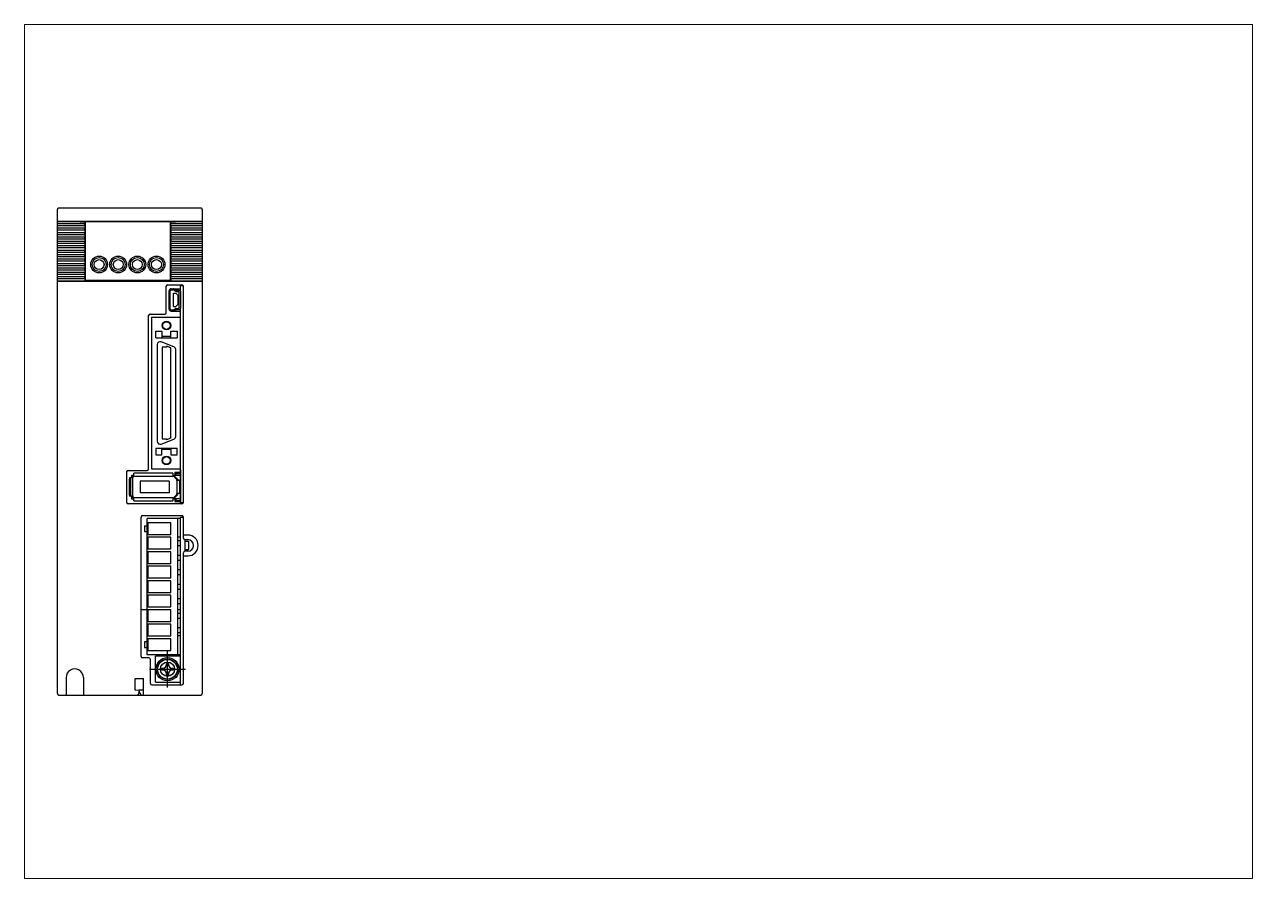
# Paper-space layout 'LAYOUT' of a CAD drawing. Extents: x 1.12 to 10.11, y 0.78 to 7.03.
# The model-space entities are those that its viewports show. They can reach past a viewport. Long polylines and large blocks are cut down to what shows.
import ezdxf

# ---------------------------------------------------------------- set-up
doc = ezdxf.new("R2010")
doc.units = 0
doc.header["$MEASUREMENT"] = 0
doc.linetypes.add('CENTER', pattern=[50.8, 31.75, -6.35, 6.35, -6.35])
for name, color, linetype in [('10', 3, 'CONTINUOUS'), ('11', 2, 'CONTINUOUS'), ('12', 7, 'CONTINUOUS'), ('17', 6, 'CENTER')]:
    doc.layers.add(name, color=color, linetype=linetype)

msp = doc.modelspace()

# ---------------------------------------------------------------- linework, layer by layer
at = {"layer": '10', "color": 0}
for p, q in [((198.51, 215.97), (198.51, 382.97)), ((248.01, 383.47), (199.01, 383.47)), ((248.51, 382.97), (248.51, 215.97)), ((208.01, 378.02), (198.51, 378.02)), ((198.51, 377.45), (208.01, 377.45)), ((198.61, 378.85), (204.76, 378.85)), ((199.01, 378.97), (248.01, 378.97)), ((199.01, 378.87), (248.01, 378.87)), ((204.76, 378.85), (207.99, 378.63)), ((207.99, 378.12), (207.99, 378.63)), ((207.99, 378.63), (208.01, 378.63)), ((208.01, 378.12), (207.99, 378.12)), ((207.99, 377.35), (207.99, 376.6)), ((208.01, 377.35), (207.99, 377.35)), ((208.01, 378.63), (208.01, 378.67)), ((208.11, 378.67), (208.01, 378.67)), ((208.01, 377.35), (208.01, 378.12)), ((237.61, 378.67), (237.51, 378.67)), ((237.61, 378.63), (237.61, 378.67)), ((237.61, 378.63), (237.62, 378.63)), ((237.61, 377.35), (237.61, 378.12)), ((237.62, 378.12), (237.61, 378.12)), ((248.51, 378.02), (237.61, 378.02)), ((237.61, 377.45), (248.51, 377.45)), ((237.62, 377.35), (237.61, 377.35)), ((237.62, 378.63), (240.86, 378.85)), ((237.62, 378.63), (237.62, 378.12)), ((237.62, 377.35), (237.62, 376.6)), ((240.86, 378.85), (248.41, 378.85)), ((208.01, 376.5), (198.51, 376.5)), ((198.51, 375.92), (208.01, 375.92)), ((208.01, 374.97), (198.51, 374.97)), ((198.51, 374.39), (208.01, 374.39)), ((208.01, 373.44), (198.51, 373.44)), ((198.51, 372.86), (208.01, 372.86)), ((208.01, 376.6), (207.99, 376.6)), ((207.99, 375.82), (207.99, 375.07)), ((208.01, 375.82), (207.99, 375.82)), ((208.01, 375.07), (207.99, 375.07)), ((207.99, 374.29), (207.99, 373.54)), ((208.01, 374.29), (207.99, 374.29)), ((208.01, 373.54), (207.99, 373.54)), ((208.01, 375.82), (208.01, 376.6)), ((208.01, 374.29), (208.01, 375.07)), ((208.01, 372.76), (208.01, 373.54)), ((237.61, 375.82), (237.61, 376.6)), ((237.62, 376.6), (237.61, 376.6)), ((248.51, 376.5), (237.61, 376.5)), ((237.61, 375.92), (248.51, 375.92)), ((237.62, 375.82), (237.61, 375.82)), ((237.61, 374.29), (237.61, 375.07)), ((237.62, 375.07), (237.61, 375.07)), ((248.51, 374.97), (237.61, 374.97)), ((237.61, 374.39), (248.51, 374.39)), ((237.62, 374.29), (237.61, 374.29)), ((237.61, 372.76), (237.61, 373.54)), ((237.62, 373.54), (237.61, 373.54)), ((248.51, 373.44), (237.61, 373.44)), ((237.61, 372.86), (248.51, 372.86)), ((237.62, 375.82), (237.62, 375.07)), ((237.62, 374.29), (237.62, 373.54)), ((208.01, 371.91), (198.51, 371.91)), ((198.51, 371.33), (208.01, 371.33)), ((208.01, 370.38), (198.51, 370.38)), ((198.51, 369.81), (208.01, 369.81)), ((208.01, 368.86), (198.51, 368.86)), ((207.99, 372.76), (207.99, 372.01)), ((208.01, 372.76), (207.99, 372.76)), ((208.01, 372.01), (207.99, 372.01)), ((207.99, 371.23), (207.99, 370.48)), ((208.01, 371.23), (207.99, 371.23)), ((208.01, 370.48), (207.99, 370.48)), ((207.99, 369.71), (207.99, 368.96)), ((208.01, 369.71), (207.99, 369.71)), ((208.01, 368.96), (207.99, 368.96)), ((208.01, 371.23), (208.01, 372.01)), ((208.01, 369.71), (208.01, 370.48)), ((208.01, 368.18), (208.01, 368.96)), ((237.62, 372.76), (237.61, 372.76)), ((237.61, 371.23), (237.61, 372.01)), ((237.62, 372.01), (237.61, 372.01)), ((248.51, 371.91), (237.61, 371.91)), ((237.61, 371.33), (248.51, 371.33)), ((237.62, 371.23), (237.61, 371.23)), ((237.61, 369.71), (237.61, 370.48)), ((237.62, 370.48), (237.61, 370.48)), ((248.51, 370.38), (237.61, 370.38)), ((237.61, 369.81), (248.51, 369.81)), ((237.62, 369.71), (237.61, 369.71)), ((237.61, 368.18), (237.61, 368.96)), ((237.62, 368.96), (237.61, 368.96)), ((248.51, 368.86), (237.61, 368.86)), ((237.62, 372.76), (237.62, 372.01)), ((237.62, 371.23), (237.62, 370.48)), ((237.62, 369.71), (237.62, 368.96)), ((198.51, 368.28), (208.01, 368.28)), ((208.01, 367.33), (198.51, 367.33)), ((198.51, 366.75), (208.01, 366.75)), ((208.01, 365.8), (198.51, 365.8)), ((198.51, 365.22), (208.01, 365.22)), ((207.99, 368.18), (207.99, 367.43)), ((208.01, 368.18), (207.99, 368.18)), ((208.01, 367.43), (207.99, 367.43)), ((207.99, 366.65), (207.99, 365.9)), ((208.01, 366.65), (207.99, 366.65)), ((208.01, 365.9), (207.99, 365.9)), ((207.99, 365.12), (207.99, 364.37)), ((208.01, 365.12), (207.99, 365.12)), ((208.01, 364.37), (207.99, 364.37)), ((208.01, 366.65), (208.01, 367.43)), ((208.01, 365.12), (208.01, 365.9)), ((208.01, 363.59), (208.01, 364.37)), ((237.61, 368.28), (248.51, 368.28)), ((237.62, 368.18), (237.61, 368.18)), ((237.61, 366.65), (237.61, 367.43)), ((237.62, 367.43), (237.61, 367.43)), ((248.51, 367.33), (237.61, 367.33)), ((237.61, 366.75), (248.51, 366.75)), ((237.62, 366.65), (237.61, 366.65)), ((237.61, 365.12), (237.61, 365.9)), ((237.62, 365.9), (237.61, 365.9)), ((248.51, 365.8), (237.61, 365.8)), ((237.61, 365.22), (248.51, 365.22)), ((237.62, 365.12), (237.61, 365.12)), ((237.61, 363.59), (237.61, 364.37)), ((237.62, 364.37), (237.61, 364.37)), ((237.62, 368.18), (237.62, 367.43)), ((237.62, 366.65), (237.62, 365.9)), ((237.62, 365.12), (237.62, 364.37)), ((208.01, 364.27), (198.51, 364.27)), ((198.51, 363.69), (208.01, 363.69)), ((208.01, 362.74), (198.51, 362.74)), ((198.51, 362.17), (208.01, 362.17)), ((208.01, 361.22), (198.51, 361.22)), ((198.51, 360.64), (208.01, 360.64)), ((207.99, 363.59), (207.99, 362.84)), ((208.01, 363.59), (207.99, 363.59)), ((208.01, 362.84), (207.99, 362.84)), ((207.99, 362.07), (207.99, 361.32)), ((208.01, 362.07), (207.99, 362.07)), ((208.01, 361.32), (207.99, 361.32)), ((207.99, 360.54), (207.99, 359.79)), ((208.01, 360.54), (207.99, 360.54)), ((208.01, 362.07), (208.01, 362.84)), ((208.01, 360.54), (208.01, 361.32)), ((248.51, 364.27), (237.61, 364.27)), ((237.61, 363.69), (248.51, 363.69)), ((237.62, 363.59), (237.61, 363.59)), ((237.61, 362.07), (237.61, 362.84)), ((237.62, 362.84), (237.61, 362.84)), ((248.51, 362.74), (237.61, 362.74)), ((237.61, 362.17), (248.51, 362.17)), ((237.62, 362.07), (237.61, 362.07)), ((237.61, 360.54), (237.61, 361.32)), ((237.62, 361.32), (237.61, 361.32)), ((248.51, 361.22), (237.61, 361.22)), ((237.61, 360.64), (248.51, 360.64)), ((237.62, 360.54), (237.61, 360.54)), ((237.62, 363.59), (237.62, 362.84)), ((237.62, 362.07), (237.62, 361.32)), ((237.62, 360.54), (237.62, 359.79)), ((208.01, 359.69), (198.51, 359.69)), ((198.51, 359.11), (208.01, 359.11)), ((198.61, 358.29), (204.76, 358.29)), ((205.06, 358.26), (199.01, 358.26)), ((205.01, 358.16), (199.01, 358.16)), ((204.76, 358.29), (207.99, 358.51)), ((240.61, 358.17), (205.01, 358.17)), ((205.08, 358.27), (208.01, 358.47)), ((240.54, 358.27), (205.08, 358.27)), ((208.01, 359.79), (207.99, 359.79)), ((207.99, 359.01), (207.99, 358.51)), ((208.01, 359.01), (207.99, 359.01)), ((207.99, 358.51), (208.01, 358.51)), ((208.01, 359.01), (208.01, 359.79)), ((208.01, 358.51), (208.01, 358.47)), ((237.61, 358.47), (208.01, 358.47)), ((236.11, 347.37), (236.11, 356.47)), ((236.61, 356.97), (241.51, 356.97)), ((237.61, 359.01), (237.61, 359.79)), ((237.62, 359.79), (237.61, 359.79)), ((248.51, 359.69), (237.61, 359.69)), ((237.61, 359.11), (248.51, 359.11)), ((237.62, 359.01), (237.61, 359.01)), ((237.62, 359.01), (237.61, 359.01)), ((237.61, 358.51), (237.61, 358.47)), ((237.61, 358.51), (237.62, 358.51)), ((237.61, 358.47), (240.54, 358.27)), ((237.62, 359.01), (237.62, 358.51)), ((237.62, 358.51), (240.86, 358.29)), ((248.01, 358.26), (240.55, 358.26)), ((248.01, 358.16), (240.61, 358.16)), ((240.86, 358.29), (248.41, 358.29)), ((241.01, 354.62), (241.01, 356.97)), ((241.97, 356.67), (241.01, 356.67)), ((242.01, 281.87), (242.01, 356.47)), ((237.06, 348.62), (237.06, 354.92)), ((237.06, 348.62), (237.06, 354.92)), ((237.46, 348.62), (237.46, 354.92)), ((237.76, 355.62), (241.01, 355.62)), ((237.76, 355.22), (238.56, 355.22)), ((238.61, 349.47), (238.61, 354.07)), ((238.61, 354.07), (239.36, 354.07)), ((238.77, 355.13), (238.99, 354.91)), ((239.28, 355.19), (239.05, 355.42)), ((239.36, 354.07), (240.16, 353.27)), ((239.49, 355.1), (240.31, 355.1)), ((239.49, 354.7), (240.26, 354.7)), ((240.16, 350.27), (240.16, 353.27)), ((240.56, 349.13), (240.56, 354.4)), ((241.01, 354.62), (241.01, 348.92)), ((237.76, 348.32), (238.56, 348.32)), ((237.76, 347.92), (241.01, 347.92)), ((238.61, 349.47), (239.36, 349.47)), ((238.77, 348.41), (238.99, 348.63)), ((239.28, 348.35), (239.05, 348.12)), ((240.16, 350.27), (239.36, 349.47)), ((239.49, 348.83), (240.26, 348.83)), ((239.49, 348.43), (240.31, 348.43)), ((241.01, 281.37), (241.01, 348.92)), ((230.01, 293.47), (230.01, 346.37)), ((230.51, 346.87), (235.61, 346.87)), ((231.01, 345.87), (241.01, 345.87)), ((231.01, 345.87), (231.01, 293.47)), ((232.46, 338.69), (232.46, 340.97)), ((232.46, 340.97), (234.61, 340.97)), ((234.61, 340.97), (234.61, 338.69)), ((237.71, 339.19), (234.61, 339.19)), ((237.71, 338.69), (237.71, 340.97)), ((237.71, 340.97), (239.86, 340.97)), ((239.86, 340.97), (239.86, 338.69)), ((232.46, 338.69), (239.86, 338.69)), ((232.96, 336.34), (232.96, 303)), ((238.71, 335.63), (234.31, 337.28)), ((234.66, 335.44), (234.66, 303.89)), ((236.16, 335.44), (234.66, 335.44)), ((236.16, 335.78), (236.16, 335.44)), ((237.66, 335.22), (236.16, 335.78)), ((237.66, 304.11), (237.66, 335.22)), ((239.36, 304.64), (239.36, 334.69)), ((234.31, 302.06), (238.71, 303.71)), ((234.66, 303.89), (236.16, 303.89)), ((237.66, 304.11), (236.16, 303.55)), ((236.16, 303.89), (236.16, 303.55)), ((232.46, 300.64), (239.86, 300.64)), ((232.46, 300.64), (232.46, 298.37)), ((232.46, 298.37), (234.61, 298.37)), ((234.61, 298.37), (234.61, 300.64)), ((237.71, 300.14), (234.61, 300.14)), ((237.11, 297.28), (237.11, 297.3)), ((237.71, 300.64), (237.71, 298.37)), ((237.71, 298.37), (239.86, 298.37)), ((239.86, 298.37), (239.86, 300.64)), ((222.41, 292.47), (222.41, 281.87)), ((222.91, 292.97), (229.51, 292.97)), ((231.01, 293.47), (241.01, 293.47)), ((241.01, 293.12), (241.01, 281.32)), ((223.41, 290.42), (223.41, 284.02)), ((224.51, 290.42), (223.41, 290.42)), ((223.41, 284.42), (223.41, 290.02)), ((223.91, 284.02), (223.91, 290.42)), ((224.11, 291.32), (224.11, 290.42)), ((224.11, 291.32), (224.91, 291.32)), ((224.11, 290.45), (224.11, 290.67)), ((224.91, 290.92), (224.51, 290.92)), ((224.51, 290.92), (224.51, 290.42)), ((224.51, 284.02), (224.51, 290.42)), ((238.31, 292.02), (224.91, 292.02)), ((224.91, 290.92), (224.91, 292.02)), ((224.91, 290.92), (238.31, 290.92)), ((237.11, 289.22), (227.11, 289.22)), ((227.11, 289.22), (227.11, 285.22)), ((237.11, 289.22), (237.11, 285.22)), ((238.31, 292.02), (238.31, 290.92)), ((238.61, 291.32), (238.31, 291.32)), ((238.61, 290.92), (238.31, 290.92)), ((240.11, 289.82), (238.61, 291.32)), ((238.61, 291.32), (241.01, 291.32)), ((238.61, 290.92), (239.71, 289.82)), ((239.41, 292.22), (239.01, 292.22)), ((239.01, 292.22), (239.01, 291.32)), ((239.41, 292.22), (239.41, 291.32)), ((241.01, 292.22), (239.41, 292.22)), ((241.01, 291.82), (239.41, 291.82)), ((239.71, 289.42), (239.71, 289.82)), ((240.81, 289.42), (239.71, 289.42)), ((239.71, 289.42), (239.71, 285.02)), ((240.11, 289.82), (240.11, 289.42)), ((240.81, 285.02), (240.81, 289.42)), ((224.51, 284.02), (223.41, 284.02)), ((224.11, 284.02), (224.11, 283.12)), ((224.11, 283.67), (224.11, 283.99)), ((224.51, 284.02), (224.51, 283.52)), ((237.11, 285.22), (227.11, 285.22)), ((238.61, 283.12), (240.11, 284.62)), ((239.71, 284.62), (238.61, 283.52)), ((239.71, 284.62), (239.71, 285.02)), ((240.81, 285.02), (239.71, 285.02)), ((240.11, 284.62), (240.11, 285.02)), ((241.51, 281.37), (222.91, 281.37)), ((224.11, 283.12), (224.91, 283.12)), ((224.51, 283.52), (224.91, 283.52)), ((238.31, 283.52), (224.91, 283.52)), ((224.91, 282.42), (224.91, 283.52)), ((224.91, 282.42), (238.31, 282.42)), ((238.31, 283.52), (238.61, 283.52)), ((238.31, 283.52), (238.31, 282.42)), ((238.61, 283.12), (238.31, 283.12)), ((241.01, 283.12), (238.61, 283.12)), ((239.01, 283.12), (239.01, 282.22)), ((239.01, 282.22), (239.41, 282.22)), ((239.41, 283.12), (239.41, 282.22)), ((239.41, 282.62), (241.01, 282.62)), ((239.41, 282.22), (241.01, 282.22)), ((241.01, 281.87), (242.01, 281.87)), ((227.41, 228.77), (227.41, 276.86)), ((227.91, 277.36), (241.51, 277.36)), ((241.01, 276.37), (229.54, 276.37)), ((229.54, 229.37), (229.54, 276.37)), ((240.09, 229.37), (240.09, 276.37)), ((241.01, 218.97), (241.01, 276.87)), ((241.01, 276.87), (242.01, 276.87)), ((242.01, 269.57), (242.01, 276.86)), ((228.59, 273.87), (229.54, 273.87)), ((228.59, 273.87), (228.59, 271.87)), ((228.59, 271.87), (229.54, 271.87)), ((237.69, 274.87), (229.69, 274.87)), ((229.69, 274.87), (229.69, 270.87)), ((237.69, 270.87), (237.69, 274.87)), ((229.69, 270.87), (237.69, 270.87)), ((237.69, 269.87), (229.69, 269.87)), ((229.69, 269.87), (229.69, 265.87)), ((237.69, 265.87), (237.69, 269.87)), ((241.01, 269.87), (240.09, 269.87)), ((240.09, 268.72), (241.01, 268.72)), ((240.09, 267.02), (241.01, 267.02)), ((243.51, 270.66), (242.01, 270.66)), ((242.51, 269.07), (243.51, 269.07)), ((242.61, 265.07), (242.61, 269.07)), ((243.91, 268.42), (242.61, 268.42)), ((243.91, 265.72), (243.91, 268.42)), ((229.69, 265.87), (237.69, 265.87)), ((237.69, 264.87), (229.69, 264.87)), ((229.69, 264.87), (229.69, 260.87)), ((237.69, 260.87), (237.69, 264.87)), ((240.09, 263.72), (241.01, 263.72)), ((242.01, 219.47), (242.01, 264.57)), ((242.01, 263.48), (243.51, 263.48)), ((243.51, 265.07), (242.51, 265.07)), ((242.61, 265.72), (243.91, 265.72)), ((229.69, 260.87), (237.69, 260.87)), ((237.69, 259.87), (229.69, 259.87)), ((229.69, 259.87), (229.69, 255.87)), ((237.69, 255.87), (237.69, 259.87)), ((240.09, 262.02), (241.01, 262.02)), ((240.09, 258.72), (241.01, 258.72)), ((229.69, 255.87), (237.69, 255.87)), ((237.69, 254.87), (229.69, 254.87)), ((229.69, 254.87), (229.69, 250.87)), ((237.69, 250.87), (237.69, 254.87)), ((240.09, 257.02), (241.01, 257.02)), ((229.69, 250.87), (237.69, 250.87)), ((240.09, 253.72), (241.01, 253.72)), ((240.09, 252.02), (241.01, 252.02)), ((237.69, 249.87), (229.69, 249.87)), ((229.69, 249.87), (229.69, 245.87)), ((229.69, 245.87), (237.69, 245.87)), ((237.69, 245.87), (237.69, 249.87)), ((240.09, 248.72), (241.01, 248.72)), ((240.09, 247.02), (241.01, 247.02)), ((229.54, 244.87), (227.41, 244.87)), ((237.69, 244.87), (229.69, 244.87)), ((229.69, 244.87), (229.69, 240.87)), ((237.69, 240.87), (237.69, 244.87)), ((241.01, 244.87), (240.09, 244.87)), ((240.09, 243.72), (241.01, 243.72)), ((240.09, 242.02), (241.01, 242.02)), ((229.69, 240.87), (237.69, 240.87)), ((237.69, 239.87), (229.69, 239.87)), ((229.69, 239.87), (229.69, 235.87)), ((237.69, 235.87), (237.69, 239.87)), ((240.09, 238.72), (241.01, 238.72)), ((229.54, 233.87), (228.59, 233.87)), ((228.59, 233.87), (228.59, 231.87)), ((229.69, 235.87), (237.69, 235.87)), ((237.69, 234.87), (229.69, 234.87)), ((229.69, 234.87), (229.69, 230.87)), ((237.69, 230.87), (237.69, 234.87)), ((240.09, 237.02), (241.01, 237.02)), ((241.01, 235.87), (240.09, 235.87)), ((228.59, 231.87), (229.54, 231.87)), ((241.01, 229.37), (229.54, 229.37)), ((229.69, 230.87), (237.69, 230.87)), ((232.41, 219.87), (232.41, 228.87)), ((241.01, 228.87), (232.41, 228.87)), ((230.11, 228.27), (227.91, 228.27)), ((230.61, 219.47), (230.61, 227.77)), ((234.49, 224.74), (235.23, 224.74)), ((235.23, 224.74), (235.81, 225.07)), ((235.81, 225.07), (236.14, 225.64)), ((236.14, 225.64), (236.14, 226.38)), ((236.88, 226.38), (236.88, 225.64)), ((236.88, 225.64), (237.21, 225.07)), ((237.21, 225.07), (237.79, 224.74)), ((237.79, 224.74), (238.53, 224.74)), ((225.36, 221.17), (228.26, 221.17)), ((225.36, 217.17), (225.36, 221.17)), ((228.26, 215.47), (228.26, 221.17)), ((235.23, 224), (234.49, 224)), ((235.81, 223.67), (235.23, 224)), ((236.14, 223.09), (235.81, 223.67)), ((236.14, 222.35), (236.14, 223.09)), ((237.21, 223.67), (236.88, 223.09)), ((236.88, 223.09), (236.88, 222.35)), ((237.79, 224), (237.21, 223.67)), ((238.53, 224), (237.79, 224)), ((225.36, 217.17), (226.76, 217.27)), ((226.76, 216.47), (226.76, 217.27)), ((228.26, 217.17), (226.86, 217.17)), ((226.86, 216.47), (226.86, 217.17)), ((231.11, 218.97), (241.51, 218.97)), ((232.41, 219.87), (241.01, 219.87)), ((199.01, 215.47), (248.01, 215.47))]:
    msp.add_line(p, q, dxfattribs=at)
for centre, radius in [((236.16, 342.92), 1.5), ((236.16, 342.92), 1.3), ((236.16, 296.42), 1.5), ((236.16, 296.42), 1.3), ((236.51, 224.37), 4), ((236.51, 224.37), 3.5), ((236.51, 224.37), 3.4), ((236.51, 224.37), 2.46)]:
    msp.add_circle(centre, radius, dxfattribs=at)
for centre, radius, start, end in [((199.01, 382.97), 0.5, 89.9988, 180.0048), ((248.01, 382.97), 0.5, 359.9952, 90.0012), ((198.61, 378.95), 0.1, 179.9713, 269.9623), ((248.41, 378.95), 0.1, 270.0377, 0.0287), ((198.61, 358.19), 0.1, 90.0377, 180.0287), ((205.14, 358.16), 0.13, 177.9699, 179.9993), ((205.09, 358.21), 0.0605, 93.9519, 105.6064), ((236.61, 356.47), 0.5, 90, 180), ((240.53, 358.21), 0.0605, 74.3936, 86.0481), ((240.48, 358.16), 0.13, 0.0007, 2.0301), ((241.51, 356.47), 0.5, 0, 90), ((248.41, 358.19), 0.1, 359.9713, 89.9623), ((237.76, 354.92), 0.7, 90, 180), ((237.76, 354.92), 0.3, 90, 180), ((238.56, 354.92), 0.7, 45.2768, 90), ((238.56, 354.92), 0.3, 45.2768, 90), ((239.49, 355.4), 0.7, 225.2768, 270), ((239.49, 355.4), 0.3, 225.2768, 270), ((240.26, 354.4), 0.3, 0, 90), ((240.31, 354.4), 0.7, 0, 90), ((237.76, 348.62), 0.7, 180, 270), ((237.76, 348.62), 0.3, 180, 270), ((238.56, 348.62), 0.3, 270, 314.7232), ((238.56, 348.62), 0.7, 270, 314.7232), ((239.49, 348.13), 0.7, 90, 134.7232), ((239.49, 348.13), 0.3, 90, 134.7232), ((240.26, 349.13), 0.3, 270, 0), ((240.31, 349.13), 0.7, 270, 0), ((230.51, 346.37), 0.5, 90, 180), ((235.61, 347.37), 0.5, 270, 0), ((233.96, 336.34), 1, 69.476, 180), ((238.36, 334.69), 1, 0, 69.476), ((233.96, 303), 1, 180, 290.524), ((238.36, 304.64), 1, 290.524, 0), ((222.91, 292.47), 0.5, 90, 180), ((229.51, 293.47), 0.5, 270, 0), ((222.91, 281.87), 0.5, 180, 270), ((241.51, 281.87), 0.5, 270, 0), ((242.51, 269.57), 0.5, 180, 270), ((243.51, 267.07), 3.59, 270, 90), ((243.51, 267.07), 2, 270, 90), ((242.51, 264.57), 0.5, 90, 180), ((227.91, 228.77), 0.5, 180, 270), ((230.11, 227.77), 0.5, 0, 90), ((236.51, 224.37), 2.05, 169.6018, 190.3982), ((236.51, 224.37), 2.05, 79.6018, 100.3982), ((236.51, 224.37), 2.05, 349.6018, 10.3982), ((236.51, 224.37), 2.05, 259.6018, 280.3982), ((225.76, 216.47), 1, 270, 0), ((227.86, 216.47), 1, 180, 270), ((231.11, 219.47), 0.5, 180, 270), ((241.51, 219.47), 0.5, 270, 0), ((199.01, 215.97), 0.5, 180, 270), ((248.01, 215.97), 0.5, 270, 0)]:
    msp.add_arc(centre, radius, start, end, dxfattribs=at)
for centre, start_param, end_param in [((227.91, 276.86), 0, 1.570796), ((241.51, 276.86), -1.570796, 0)]:
    msp.add_ellipse(centre, major_axis=(0, 0.5), ratio=0.999998, start_param=start_param, end_param=end_param, dxfattribs=at)
for points, knots in [([(198.51, 378.95), (198.51, 378.95), (198.51, 378.95), (198.52, 378.95), (198.53, 378.95), (198.55, 378.95), (198.57, 378.96), (198.59, 378.96), (198.62, 378.96), (198.66, 378.96), (198.69, 378.96), (198.73, 378.96), (198.77, 378.97), (198.82, 378.97), (198.86, 378.97), (198.91, 378.97), (198.96, 378.97), (198.99, 378.97), (199.01, 378.97)], [0, 0, 0, 0, 0.003168, 0.010657, 0.022757, 0.039415, 0.0604926, 0.0857965, 0.1150874, 0.1480858, 0.1844756, 0.2239078, 0.2660035, 0.310358, 0.3565463, 0.4041258, 0.452638, 0.5016205, 0.5016205, 0.5016205, 0.5016205]), ([(198.61, 378.85), (198.61, 378.85), (198.61, 378.85), (198.62, 378.85), (198.63, 378.85), (198.64, 378.85), (198.66, 378.86), (198.68, 378.86), (198.7, 378.86), (198.73, 378.86), (198.75, 378.86), (198.79, 378.86), (198.82, 378.87), (198.86, 378.87), (198.89, 378.87), (198.93, 378.87), (198.97, 378.87), (199, 378.87), (199.01, 378.87)], [0, 0, 0, 0, 0.0025248, 0.0082543, 0.0176749, 0.0307872, 0.0474936, 0.0676445, 0.0910494, 0.117483, 0.1466893, 0.1783843, 0.2122591, 0.2479833, 0.2852091, 0.3235745, 0.3627035, 0.4021867, 0.4021867, 0.4021867, 0.4021867]), ([(248.01, 378.97), (248.03, 378.97), (248.06, 378.97), (248.11, 378.97), (248.15, 378.97), (248.2, 378.97), (248.24, 378.97), (248.29, 378.96), (248.33, 378.96), (248.36, 378.96), (248.39, 378.96), (248.42, 378.96), (248.45, 378.96), (248.47, 378.95), (248.49, 378.95), (248.5, 378.95), (248.5, 378.95), (248.51, 378.95), (248.51, 378.95)], [0, 0, 0, 0, 0.0489825, 0.0974947, 0.1450742, 0.1912625, 0.235617, 0.2777127, 0.3171449, 0.3535347, 0.3865331, 0.415824, 0.4411279, 0.4622055, 0.4788635, 0.4909634, 0.4984525, 0.5016205, 0.5016205, 0.5016205, 0.5016205]), ([(248.01, 378.87), (248.02, 378.87), (248.05, 378.87), (248.09, 378.87), (248.13, 378.87), (248.16, 378.87), (248.2, 378.87), (248.23, 378.86), (248.26, 378.86), (248.29, 378.86), (248.32, 378.86), (248.34, 378.86), (248.36, 378.86), (248.38, 378.85), (248.39, 378.85), (248.4, 378.85), (248.41, 378.85), (248.41, 378.85), (248.41, 378.85)], [0, 0, 0, 0, 0.0394832, 0.0786122, 0.1169775, 0.1542033, 0.1899275, 0.2238024, 0.2554974, 0.2847036, 0.3111373, 0.3345422, 0.3546931, 0.3713995, 0.3845117, 0.3939324, 0.3996619, 0.4021867, 0.4021867, 0.4021867, 0.4021867]), ([(199.01, 358.16), (198.99, 358.16), (198.96, 358.16), (198.91, 358.16), (198.86, 358.17), (198.82, 358.17), (198.77, 358.17), (198.73, 358.17), (198.69, 358.17), (198.66, 358.17), (198.62, 358.17), (198.59, 358.17), (198.57, 358.18), (198.55, 358.18), (198.53, 358.18), (198.52, 358.18), (198.51, 358.18), (198.51, 358.18), (198.51, 358.19)], [0, 0, 0, 0, 0.0489825, 0.0974947, 0.1450742, 0.1912625, 0.235617, 0.2777127, 0.3171449, 0.3535347, 0.3865331, 0.415824, 0.4411279, 0.4622055, 0.4788635, 0.4909634, 0.4984525, 0.5016205, 0.5016205, 0.5016205, 0.5016205]), ([(199.01, 358.26), (199, 358.26), (198.97, 358.26), (198.93, 358.26), (198.89, 358.27), (198.86, 358.27), (198.82, 358.27), (198.79, 358.27), (198.75, 358.27), (198.73, 358.27), (198.7, 358.27), (198.68, 358.27), (198.66, 358.28), (198.64, 358.28), (198.63, 358.28), (198.62, 358.28), (198.61, 358.28), (198.61, 358.28), (198.61, 358.29)], [0, 0, 0, 0, 0.0394832, 0.0786122, 0.1169775, 0.1542033, 0.1899275, 0.2238024, 0.2554974, 0.2847036, 0.3111373, 0.3345422, 0.3546931, 0.3713995, 0.3845117, 0.3939324, 0.3996619, 0.4021867, 0.4021867, 0.4021867, 0.4021867]), ([(205.07, 358.27), (205.07, 358.27), (205.06, 358.26), (205.05, 358.26), (205.04, 358.25), (205.03, 358.24), (205.02, 358.23), (205.02, 358.22), (205.01, 358.2), (205.01, 358.19), (205.01, 358.18), (205.01, 358.17), (205.01, 358.17)], [0, 0, 0, 0, 0.0123615, 0.0248183, 0.0373412, 0.0498734, 0.0623522, 0.0747291, 0.08698, 0.0991083, 0.1111406, 0.1231224, 0.1231224, 0.1231224, 0.1231224]), ([(240.61, 358.17), (240.61, 358.17), (240.61, 358.18), (240.61, 358.19), (240.6, 358.2), (240.6, 358.22), (240.59, 358.23), (240.59, 358.24), (240.58, 358.25), (240.57, 358.26), (240.56, 358.26), (240.55, 358.27), (240.55, 358.27)], [0, 0, 0, 0, 0.0119818, 0.0240141, 0.0361424, 0.0483933, 0.0607702, 0.073249, 0.0857812, 0.0983041, 0.1107609, 0.1231224, 0.1231224, 0.1231224, 0.1231224]), ([(248.41, 358.29), (248.41, 358.28), (248.41, 358.28), (248.4, 358.28), (248.39, 358.28), (248.38, 358.28), (248.36, 358.28), (248.34, 358.27), (248.32, 358.27), (248.29, 358.27), (248.26, 358.27), (248.23, 358.27), (248.2, 358.27), (248.16, 358.27), (248.13, 358.27), (248.09, 358.26), (248.05, 358.26), (248.02, 358.26), (248.01, 358.26)], [0, 0, 0, 0, 0.0025248, 0.0082543, 0.0176749, 0.0307872, 0.0474936, 0.0676445, 0.0910494, 0.117483, 0.1466893, 0.1783843, 0.2122591, 0.2479833, 0.2852091, 0.3235745, 0.3627035, 0.4021867, 0.4021867, 0.4021867, 0.4021867]), ([(248.51, 358.19), (248.51, 358.18), (248.5, 358.18), (248.5, 358.18), (248.49, 358.18), (248.47, 358.18), (248.45, 358.18), (248.42, 358.17), (248.39, 358.17), (248.36, 358.17), (248.33, 358.17), (248.29, 358.17), (248.24, 358.17), (248.2, 358.17), (248.15, 358.17), (248.11, 358.16), (248.06, 358.16), (248.03, 358.16), (248.01, 358.16)], [0, 0, 0, 0, 0.003168, 0.010657, 0.022757, 0.039415, 0.0604926, 0.0857965, 0.1150874, 0.1480858, 0.1844756, 0.2239078, 0.2660035, 0.310358, 0.3565463, 0.4041258, 0.452638, 0.5016205, 0.5016205, 0.5016205, 0.5016205]), ([(224.11, 290.45), (224.11, 290.44), (224.11, 290.43), (224.1, 290.42), (224.09, 290.42), (224.09, 290.42)], [0, 0, 0, 0, 0.0153097, 0.02647263, 0.03866461, 0.03866461, 0.03866461, 0.03866461]), ([(224.09, 284.02), (224.09, 284.02), (224.1, 284.02), (224.11, 284.01), (224.11, 284), (224.11, 283.99)], [0, 0, 0, 0, 0.01220148, 0.02336455, 0.03866404, 0.03866404, 0.03866404, 0.03866404])]:
    msp.add_open_spline(points, degree=3, knots=knots, dxfattribs=at)
at = {"layer": '11', "color": 0}
for p, q in [((208.11, 378.67), (208.11, 358.57)), ((237.51, 378.67), (208.11, 378.67)), ((237.51, 358.57), (237.51, 378.67)), ((208.11, 358.57), (237.51, 358.57))]:
    msp.add_line(p, q, dxfattribs=at)
for centre, radius in [((212.91, 363.97), 2.9), ((212.91, 363.97), 2.4), ((212.91, 363.97), 1.7), ((219.51, 363.97), 2.9), ((219.51, 363.97), 2.4), ((219.51, 363.97), 1.7), ((226.11, 363.97), 2.9), ((226.11, 363.97), 2.4), ((226.11, 363.97), 1.7), ((232.71, 363.97), 2.9), ((232.71, 363.97), 2.4), ((232.71, 363.97), 1.7)]:
    msp.add_circle(centre, radius, dxfattribs=at)
at = {"layer": '12', "color": 0}
for p, q in [((201.51, 221.47), (201.51, 215.47)), ((207.51, 221.47), (207.51, 215.47))]:
    msp.add_line(p, q, dxfattribs=at)
msp.add_arc((204.51, 221.49), 3, 359.5607, 180.4393, dxfattribs=at)
at = {"layer": '17', "color": 0}
for p, q in [((236.51, 218.11), (236.51, 230.62)), ((230.25, 224.37), (242.76, 224.37))]:
    msp.add_line(p, q, dxfattribs=at)

psp = doc.layouts.new('LAYOUT')

# ---------------------------------------------------------------- viewports
at = {"layer": '10'}
psp.add_viewport(center=(5.6171, 3.9054), size=(8.9873, 6.248666), view_center_point=(399.0373, 299.4775), view_height=294.578508, dxfattribs=at)

doc.saveas('drawing.dxf')
